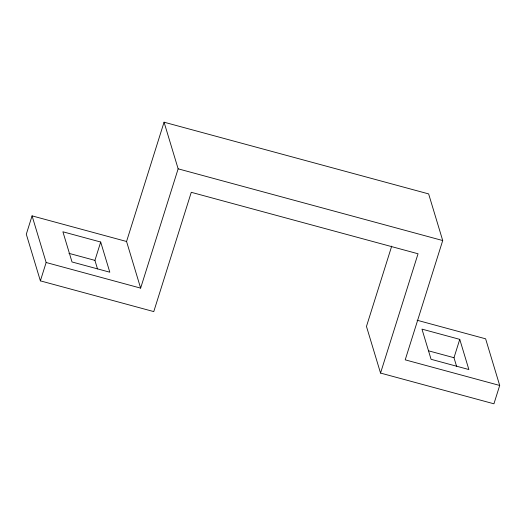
<?xml version="1.0" encoding="UTF-8"?>
<svg xmlns="http://www.w3.org/2000/svg" width="526" height="526" viewBox="0 0 526 526"><rect width="100%" height="100%" fill="white"/><g stroke="black" fill="none" stroke-linecap="round" stroke-linejoin="round"><path stroke-width="0.79" d="M32.073 215.87L46.15 262.507L140.639 288.123L126.562 241.487L32.073 215.87L26.3 234.228L40.377 280.858L153.77 311.596L191.273 192.306L418.045 253.775L380.541 373.072L493.927 403.804L499.7 385.453L485.623 338.816L417.118 320.249M40.377 280.858L46.15 262.507M97.494 268.898L94.93 260.383L100.696 242.032L62.903 231.788L72.009 261.961L109.809 272.205L100.696 242.032M126.562 241.487L164.066 122.196L428.637 193.91L442.714 240.546L405.211 359.843L499.7 385.453M140.639 288.123L178.143 168.826L164.066 122.196M391.712 246.129L366.464 326.436L380.541 373.072M456.555 366.227L453.991 357.719L459.757 339.362L421.964 329.118L431.07 359.297L468.87 369.541L459.757 339.362M178.143 168.826L442.714 240.546M68.945 253.341L94.93 260.383M428.789 350.888L453.991 357.719"/></g></svg>
